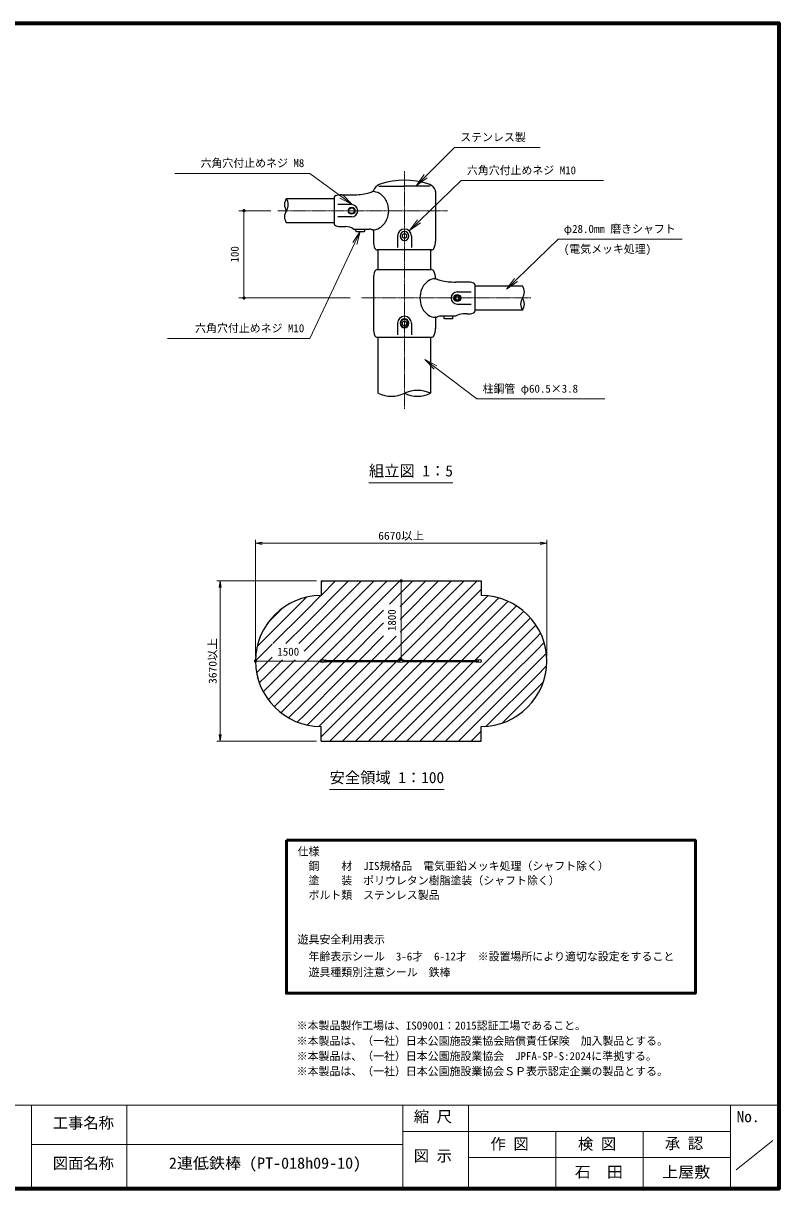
# Model space of a CAD drawing. Units: millimetres at full size, sheet at 1:30, with parts at other scales. Extents: x 450 to 12150, y 450 to 8460.
# Drawn here: x 6962 to 12150, y 450 to 8460 of the extents above; entities that cross this region are included whole.
import ezdxf
from ezdxf.enums import TextEntityAlignment as Align

# ---------------------------------------------------------------- set-up
doc = ezdxf.new("R2010")
doc.units = ezdxf.units.MM
doc.header["$LTSCALE"] = 30
doc.linetypes.add('USER2', pattern=[0.3, 0.2, -0.025, 0.05, -0.025])
doc.layers.add('D-BGD-TXT', color=7, linetype='Continuous')
doc.layers.add('D-MTR-TXT\u3000文字列、数量表示文字列', color=7, linetype='Continuous')
for name, color, linetype, lineweight in [('D-BMK\u3000構造物基準線(中心線等)', 2, 'USER2', 13), ('D-STR-DIM\u3000寸法線、寸法値', 7, 'Continuous', 13), ('D-STR-HTXT\u3000旗上げ', 7, 'Continuous', 13), ('D-STR-TXT\u3000文字列', 7, 'Continuous', 13), ('D-STR\u3000構造物外形線', 1, 'Continuous', 25), ('D-TTL', 7, 'Continuous', 70), ('D-TTL-FRAM', 7, 'Continuous', 13), ('D-TTL-FRAM\u3000タイトル枠、凡例図枠', 2, 'Continuous', 50), ('D-TTL-TXT', 7, 'Continuous', 13)]:
    doc.layers.add(name, color=color, linetype=linetype, lineweight=lineweight)
doc.styles.add('ＭＳ ゴシック', font='')
doc.styles.get('ＭＳ ゴシック').set_extended_font_data('MS Gothic')

# ---------------------------------------------------------------- blocks, each defined once
blk = doc.blocks.new('filled_dot')
at = {"color": 0, "linetype": 'Continuous', "lineweight": -2, "const_width": 1.25}
blk.add_lwpolyline([(-0.625, 0, 1), (0.625, 0, 1)], format="xyb", close=True, dxfattribs=at)
blk = doc.blocks.new('open_arrow')
at = {"color": 0, "linetype": 'Continuous', "lineweight": -2}
blk.add_lwpolyline([(7.5, 1.25), (0, 0), (7.5, -1.25)], dxfattribs=at)

msp = doc.modelspace()

# ---------------------------------------------------------------- linework, layer by layer
at = {"layer": 'D-BMK\u3000構造物基準線(中心線等)'}
for p, q in [((9579.64, 7444.44), (9579.64, 5808.84)), ((8710.75, 7171.98), (9875.45, 7171.98)), ((10448.53, 6571.98), (9283.83, 6571.98))]:
    msp.add_line(p, q, dxfattribs=at)
at = {"layer": 'D-STR-DIM\u3000寸法線、寸法値'}
for p, q in [((8662.75, 7171.98), (8441.54, 7171.98)), ((8477.54, 7171.98), (8477.54, 6571.98)), ((9205.77, 6571.98), (8441.54, 6571.98)), ((8556.64, 4106.89), (8556.64, 4908.75)), ((8556.64, 4886.25), (10557.64, 4886.25)), ((10557.64, 4106.89), (10557.64, 4908.75)), ((8976.64, 4627.39), (8291.23, 4627.39)), ((8313.73, 3526.39), (8313.73, 4627.39)), ((9557.14, 4627.39), (9557.14, 4087.39)), ((8556.64, 4076.89), (9006.64, 4076.89)), ((8976.64, 3526.39), (8291.23, 3526.39))]:
    msp.add_line(p, q, dxfattribs=at)
at = {"layer": 'D-STR-HTXT\u3000旗上げ'}
for points in [[(9661.6, 7346.08), (9924.27, 7606.15), (9936.27, 7606.15), (10511.52, 7606.15), (10223.9, 7606.15)], [(9217.23, 7216.92), (8930.27, 7428.54), (8918.27, 7428.54), (8002.28, 7428.54), (8460.28, 7428.54)], [(9615.42, 7036.35), (9969.92, 7379.21), (9981.92, 7379.21), (10947.78, 7379.21), (10464.85, 7379.21)], [(9276.64, 7027.98), (8930.27, 6293.64), (8918.27, 6293.64), (7952.05, 6293.64), (8435.16, 6293.64)], [(10281.11, 6633.46), (10635.61, 6976.32), (10647.61, 6976.32), (11486.43, 6976.32), (11147.86, 6976.32)], [(9720.26, 6148.83), (10077.32, 5878.12), (10089.32, 5878.12), (10956.96, 5878.12), (10523.14, 5878.12)]]:
    msp.add_lwpolyline(points, dxfattribs=at)
at = {"layer": 'D-STR-TXT\u3000文字列'}
for p, q in [((9335.36, 5301.56), (9912.86, 5301.56)), ((9064.67, 3193.21), (9852.17, 3193.21))]:
    msp.add_line(p, q, dxfattribs=at)
at = {"layer": 'D-STR\u3000構造物外形線'}
for p, q in [((9364.31, 7303.98), (9357.64, 7303.98)), ((9402.64, 7339.98), (9579.64, 7339.98)), ((9756.64, 7339.98), (9579.64, 7339.98)), ((9792.64, 7303.98), (9792.64, 6961.98)), ((8768.87, 7255.98), (9099.64, 7255.98)), ((9096.64, 7262.94), (9096.64, 7081.03)), ((9216.64, 7213.98), (9121.94, 7213.98)), ((9150.64, 7281.48), (9228.04, 7281.48)), ((9216.64, 7129.98), (9121.94, 7129.98)), ((9202.24, 7171.98), (9192.64, 7171.98)), ((9099.64, 7087.98), (8768.87, 7087.98)), ((9150.64, 7062.48), (9176.7, 7062.48)), ((9229.4, 7045.98), (9339.64, 7045.98)), ((9246.64, 7031.88), (9246.64, 7045.98)), ((9250.54, 7027.98), (9246.64, 7031.88)), ((9250.54, 7027.98), (9302.74, 7027.98)), ((9302.74, 7027.98), (9306.64, 7031.88)), ((9306.64, 7031.88), (9306.64, 7045.98)), ((9364.24, 7039.98), (9357.64, 7039.98)), ((9366.64, 7037.58), (9366.64, 6961.98)), ((9531.64, 6997.98), (9531.64, 6918.04)), ((9579.64, 7015.3), (9564.64, 7006.64)), ((9564.64, 7006.64), (9564.64, 6989.32)), ((9579.64, 6980.66), (9564.64, 6989.32)), ((9594.64, 7006.64), (9579.64, 7015.3)), ((9594.64, 6989.32), (9579.64, 6980.66)), ((9594.64, 7006.64), (9594.64, 6989.32)), ((9627.64, 6997.98), (9627.64, 6918.04)), ((9765.59, 6901.98), (9393.69, 6901.98)), ((9399.64, 6766.98), (9399.64, 6901.98)), ((9759.64, 6901.98), (9759.64, 6766.98)), ((9393.69, 6766.98), (9764.18, 6766.98)), ((9366.64, 6703.98), (9366.64, 6361.98)), ((9794.96, 6703.98), (9801.64, 6703.98)), ((10008.64, 6681.48), (9931.24, 6681.48)), ((10062.64, 6662.94), (10062.64, 6481.03)), ((10062.64, 6655.98), (10390.41, 6655.98)), ((9935.71, 6583.99), (9928.78, 6571.98)), ((9928.78, 6571.98), (9935.71, 6559.98)), ((9949.57, 6583.99), (9935.71, 6583.99)), ((9942.64, 6613.98), (10037.33, 6613.98)), ((9956.5, 6571.98), (9949.57, 6583.99)), ((9949.57, 6559.98), (9956.5, 6571.98)), ((9935.71, 6559.98), (9949.57, 6559.98)), ((9942.64, 6529.98), (10037.33, 6529.98)), ((9564.64, 6406.64), (9579.64, 6415.3)), ((9579.64, 6415.3), (9594.64, 6406.64)), ((9792.64, 6437.58), (9792.64, 6361.98)), ((9795.04, 6439.98), (9801.64, 6439.98)), ((9929.88, 6445.98), (9819.64, 6445.98)), ((9852.64, 6431.88), (9852.64, 6445.98)), ((9856.54, 6427.98), (9852.64, 6431.88)), ((9908.74, 6427.98), (9856.54, 6427.98)), ((9908.74, 6427.98), (9912.64, 6431.88)), ((9912.64, 6431.88), (9912.64, 6445.98)), ((10008.64, 6462.48), (9982.58, 6462.48)), ((10390.41, 6487.98), (10062.64, 6487.98)), ((9531.64, 6397.98), (9531.64, 6318.04)), ((9564.64, 6406.64), (9564.64, 6389.32)), ((9564.64, 6389.32), (9579.64, 6380.66)), ((9579.64, 6380.66), (9594.64, 6389.32)), ((9594.64, 6406.64), (9594.64, 6389.32)), ((9627.64, 6397.98), (9627.64, 6318.04)), ((9393.69, 6301.98), (9765.59, 6301.98)), ((9399.64, 5917.1), (9399.64, 6301.98)), ((9759.64, 6301.98), (9759.64, 5917.1)), ((8894.54, 4326.69), (9195.25, 4627.39)), ((8894.54, 4238.3), (9283.63, 4627.39)), ((8894.54, 4149.91), (9372.02, 4627.39)), ((8894.54, 4061.52), (9460.41, 4627.39)), ((8894.54, 3973.13), (9548.8, 4627.39)), ((9006.64, 4627.39), (9006.64, 4526.89)), ((9006.64, 4627.39), (10107.64, 4627.39)), ((9006.64, 4615.56), (9018.47, 4627.39)), ((9006.64, 4527.17), (9106.86, 4627.39)), ((9444.44, 4081.09), (9990.74, 4627.39)), ((9476.74, 4466.94), (9637.19, 4627.39)), ((9534.03, 4082.29), (10079.13, 4627.39)), ((9549.25, 4451.07), (9725.58, 4627.39)), ((9549.25, 4362.68), (9813.96, 4627.39)), ((9549.25, 4274.29), (9902.35, 4627.39)), ((9621.22, 4081.09), (10107.64, 4567.51)), ((10107.64, 4627.39), (10107.64, 4526.89)), ((8567.86, 4176.79), (8894.54, 4503.46)), ((8894.54, 4415.07), (9006.36, 4526.89)), ((8894.54, 4503.46), (8906.74, 4515.67)), ((9709.61, 4081.09), (10153.1, 4524.59)), ((9797.99, 4081.09), (10227.53, 4510.63)), ((9886.38, 4081.09), (10292.47, 4487.18)), ((8638.79, 4336.1), (8747.43, 4444.74)), ((8676.74, 4197.28), (8894.54, 4415.07)), ((9090.89, 4081.09), (9436.75, 4426.96)), ((9974.77, 4081.09), (10349.83, 4456.16)), ((10063.16, 4081.09), (10400.56, 4418.5)), ((8765.13, 4197.28), (8894.54, 4326.69)), ((9179.28, 4081.09), (9436.75, 4338.57)), ((10043.59, 3973.13), (10445.07, 4374.62)), ((9267.66, 4081.09), (9436.75, 4250.18)), ((9356.05, 4081.09), (9522.8, 4247.84)), ((10131.97, 3973.13), (10483.37, 4324.53)), ((10485.53, 4238.3), (10515.1, 4267.87)), ((8556.64, 4077.17), (8672.09, 4192.62)), ((8853.52, 4197.28), (8894.54, 4238.3)), ((10220.36, 3973.13), (10485.53, 4238.3)), ((10485.53, 4149.91), (10539.38, 4203.76)), ((8563.95, 3996.1), (8672.09, 4104.23)), ((8891.19, 4146.56), (8894.54, 4149.91)), ((10308.75, 3973.13), (10485.53, 4149.91)), ((10485.53, 4061.52), (10554.44, 4130.43)), ((8629.37, 3973.13), (8741.02, 4084.78)), ((8717.76, 3973.13), (8829.41, 4084.78)), ((8806.15, 3973.13), (8894.54, 4061.52)), ((8982.93, 3973.13), (9082.49, 4072.69)), ((9026.14, 4082.29), (9040.54, 4082.29)), ((9040.54, 4071.49), (9026.14, 4071.49)), ((9041.14, 4081.69), (9041.14, 4072.09)), ((9041.14, 4081.09), (9533.14, 4081.09)), ((9041.14, 4072.69), (9533.14, 4072.69)), ((9071.31, 3973.13), (9170.88, 4072.69)), ((9159.7, 3973.13), (9259.26, 4072.69)), ((9248.09, 3973.13), (9347.65, 4072.69)), ((9336.48, 3973.13), (9436.04, 4072.69)), ((9424.87, 3973.13), (9524.43, 4072.69)), ((9513.26, 3973.13), (9612.82, 4072.69)), ((9532.83, 4081.09), (9533.14, 4081.4)), ((9533.14, 4081.69), (9533.14, 4072.09)), ((9548.13, 4082.29), (9533.74, 4082.29)), ((9533.74, 4071.49), (9548.13, 4071.49)), ((9566.14, 4082.29), (9580.54, 4082.29)), ((9580.54, 4071.49), (9566.14, 4071.49)), ((9581.14, 4081.69), (9581.14, 4072.09)), ((9581.14, 4081.09), (10073.14, 4081.09)), ((9581.14, 4072.69), (10073.14, 4072.69)), ((9601.64, 3973.13), (9701.21, 4072.69)), ((9690.03, 3973.13), (9789.59, 4072.69)), ((9778.42, 3973.13), (9877.98, 4072.69)), ((9866.81, 3973.13), (9966.37, 4072.69)), ((9955.2, 3973.13), (10054.76, 4072.69)), ((10073.14, 4081.69), (10073.14, 4072.09)), ((10088.13, 4082.29), (10073.74, 4082.29)), ((10073.74, 4071.49), (10088.13, 4071.49)), ((10397.14, 3973.13), (10485.53, 4061.52)), ((10485.53, 3973.13), (10556.44, 4044.04)), ((8582.57, 3926.33), (8629.37, 3973.13)), ((8609.64, 3865.01), (8717.76, 3973.13)), ((8643.77, 3810.75), (8806.15, 3973.13)), ((8684.3, 3762.89), (8894.54, 3973.13)), ((8894.54, 3884.74), (8982.93, 3973.13)), ((8894.54, 3796.36), (9071.31, 3973.13)), ((8894.54, 3707.97), (9159.7, 3973.13)), ((8911.93, 3636.97), (9248.09, 3973.13)), ((8990.53, 3627.18), (9336.48, 3973.13)), ((9006.64, 3554.9), (9424.87, 3973.13)), ((9066.52, 3526.39), (9513.26, 3973.13)), ((9154.91, 3526.39), (9601.64, 3973.13)), ((9243.29, 3526.39), (9690.03, 3973.13)), ((9331.68, 3526.39), (9778.42, 3973.13)), ((9420.07, 3526.39), (9866.81, 3973.13)), ((9508.46, 3526.39), (9955.2, 3973.13)), ((9596.85, 3526.39), (10043.59, 3973.13)), ((9685.24, 3526.39), (10131.97, 3973.13)), ((9773.62, 3526.39), (10220.36, 3973.13)), ((9862.01, 3526.39), (10308.75, 3973.13)), ((9950.4, 3526.39), (10397.14, 3973.13)), ((10140.49, 3628.09), (10485.53, 3973.13)), ((10485.53, 3884.74), (10534.13, 3933.34)), ((8730.99, 3721.2), (8894.54, 3884.74)), ((10251.19, 3650.41), (10485.53, 3884.74)), ((8784.01, 3685.82), (8894.54, 3796.36)), ((8843.92, 3657.34), (8894.54, 3707.97)), ((9006.64, 3526.39), (9006.64, 3626.89)), ((10107.64, 3526.39), (10107.64, 3626.89)), ((9006.64, 3526.39), (10107.64, 3526.39)), ((10038.79, 3526.39), (10107.64, 3595.24))]:
    msp.add_line(p, q, dxfattribs=at)
for centre, radius in [((9216.64, 7171.98), 24), ((9216.64, 7171.98), 19.4), ((9942.64, 6571.98), 24), ((9942.64, 6571.98), 19.4), ((9017.14, 4076.89), 10.5), ((9557.14, 4076.89), 10.5), ((10097.14, 4076.89), 10.5)]:
    msp.add_circle(centre, radius, dxfattribs=at)
for centre, radius, start, end in [((9579.64, 6841.98), 540, 72.70877, 107.29123), ((9228.04, 7761.48), 480, 270, 282.0768), ((9309.64, 7380.11), 90, 282.0768, 302.23095), ((9357.28, 7202.46), 101.53, 59.62496, 89.79926), ((9364.31, 7306.38), 2.4, 270, 356.41668), ((9402.64, 7303.98), 36, 143.21339, 176.41668), ((9445.89, 7271.65), 90, 107.29123, 143.21339), ((9350, 7189.69), 116.22, 40.59638, 59.70935), ((9713.39, 7271.65), 90, 36.78661, 72.70877), ((9756.64, 7303.98), 36, 0, 36.78661), ((8831.81, 7213.98), 75.66, 146.2819, 213.7181), ((8705.94, 7213.98), 75.66, 326.2819, 33.7181), ((9108.64, 7262.94), 12, 107.71893, 180), ((9150.64, 7131.48), 150, 90, 107.71893), ((9216.64, 7171.98), 42, 270, 90), ((9337.08, 7178.55), 133.29, 23.18218, 40.62019), ((9322.32, 7172.28), 149.31, 359.88446, 23.16225), ((8831.81, 7129.98), 75.66, 146.2819, 213.7181), ((9322.32, 7171.68), 149.31, 336.83775, 0.11554), ((9108.64, 7081.03), 12, 180, 252.28107), ((9150.64, 7212.48), 150, 252.28107, 270), ((9176.7, 6972.48), 90, 55.22806, 90), ((9357.28, 7141.51), 101.53, 270.20074, 300.37504), ((9350, 7154.27), 116.22, 300.29065, 319.40362), ((9337.08, 7165.42), 133.29, 319.37981, 336.81782), ((9229.4, 7048.38), 2.4, 235.22806, 270), ((9339.64, 7015.98), 30, 53.1301, 90), ((9364.24, 7037.58), 2.4, 0, 90), ((9579.64, 6997.98), 48, 90, 180), ((9579.64, 6997.98), 30, 90, 270), ((9579.64, 6997.98), 48, 0, 90), ((9579.64, 6997.98), 30, 270, 90), ((9486.64, 6961.98), 120, 180, 204.31574), ((9393.69, 6919.98), 18, 204.31574, 270), ((9765.59, 6919.98), 18, 270, 335.68426), ((9672.64, 6961.98), 120, 335.68426, 0), ((9486.64, 6706.98), 120, 155.68426, 180), ((9393.69, 6748.98), 18, 90, 155.68426), ((9765.59, 6748.98), 18, 24.31574, 90), ((9672.64, 6706.98), 120, 359.71914, 24.31574), ((9822.88, 6580.99), 135.1, 141.37553, 158.26662), ((9803.88, 6596.29), 110.71, 122.12583, 141.42525), ((9793.17, 6613.83), 90.16, 90.33444, 122.28359), ((9794.96, 6706.38), 2.4, 183.58332, 270), ((9849.64, 6780.11), 90, 237.76905, 257.9232), ((9931.24, 7161.48), 480, 257.9232, 270), ((10008.64, 6531.48), 150, 72.28107, 90), ((10050.64, 6662.94), 12, 0, 72.28107), ((10327.47, 6613.98), 75.66, 326.2819, 33.7181), ((9844.57, 6572.4), 158.43, 158.2837, 180.14906), ((9844.57, 6571.57), 158.43, 179.85094, 201.7163), ((9942.64, 6571.98), 42, 90, 270), ((10453.34, 6529.98), 75.66, 146.2819, 213.7181), ((10327.47, 6529.98), 75.66, 326.2819, 33.7181), ((9822.88, 6562.98), 135.1, 201.73338, 218.62447), ((9579.64, 6397.98), 48, 90, 180), ((9579.64, 6397.98), 30, 90, 270), ((9579.64, 6397.98), 26.1, 90, 270), ((9579.64, 6397.98), 48, 0, 90), ((9579.64, 6397.98), 30, 270, 90), ((9579.64, 6397.98), 26.1, 270, 90), ((9803.88, 6547.68), 110.71, 218.57475, 237.87417), ((9793.17, 6530.14), 90.16, 237.71641, 269.66556), ((9795.04, 6437.58), 2.4, 90, 180), ((9819.64, 6415.98), 30, 90, 126.8699), ((9929.88, 6448.38), 2.4, 270, 304.77194), ((9982.58, 6372.48), 90, 90, 124.77194), ((10008.64, 6612.48), 150, 270, 287.71893), ((10050.64, 6481.03), 12, 287.71893, 0), ((9486.64, 6361.98), 120, 180, 204.31574), ((9672.64, 6361.98), 120, 335.68426, 0), ((9393.69, 6319.98), 18, 204.31574, 270), ((9765.59, 6319.98), 18, 270, 335.68426), ((9669.64, 5724.39), 212.69, 64.96626, 115.03374), ((9489.64, 6109.81), 212.69, 244.96626, 295.03374), ((9669.64, 6109.81), 212.69, 244.96626, 295.03374), ((9006.64, 4076.89), 450, 90, 270), ((10107.64, 4076.89), 450, 270, 90), ((9040.54, 4081.69), 0.6, 0, 90), ((9040.54, 4072.09), 0.6, 270, 0), ((9533.74, 4081.69), 0.6, 90, 180), ((9533.74, 4072.09), 0.6, 180, 270), ((9580.54, 4081.69), 0.6, 0, 90), ((9580.54, 4072.09), 0.6, 270, 0), ((10073.74, 4081.69), 0.6, 90, 180), ((10073.74, 4072.09), 0.6, 180, 270)]:
    msp.add_arc(centre, radius, start, end, dxfattribs=at)
at = {"layer": 'D-TTL'}
msp.add_lwpolyline([(450, 450), (450, 8460), (12150, 8460), (12150, 450)], close=True, dxfattribs=at)
at = {"layer": 'D-TTL-FRAM'}
for p, q in [((450, 1023.66), (12150, 1023.66)), ((9568.84, 1023.66), (9568.84, 450)), ((10018.84, 1023.66), (10018.84, 450)), ((11818.84, 1023.66), (11818.84, 450)), ((10018.84, 843.66), (9568.84, 843.66)), ((10018.84, 843.66), (11818.84, 843.66)), ((10618.84, 450), (10618.84, 843.66)), ((11218.84, 843.66), (11218.84, 450)), ((9568.84, 753.66), (7018.84, 753.66)), ((11857.99, 580.41), (12109.99, 782.01)), ((11818.84, 663.66), (10018.84, 663.66))]:
    msp.add_line(p, q, dxfattribs=at)
at = {"layer": 'D-TTL-FRAM\u3000タイトル枠、凡例図枠'}
msp.add_lwpolyline([(8769.23, 2844.45), (11578.51, 2844.45), (11578.51, 1793.84), (8769.23, 1793.84)], close=True, dxfattribs=at)
at = {"layer": 'D-TTL-TXT'}
for p, q in [((7018.84, 1023.66), (7018.84, 450)), ((7673.94, 450), (7673.94, 1023.66))]:
    msp.add_line(p, q, dxfattribs=at)

# ---------------------------------------------------------------- block references
at = {"layer": 'D-STR-DIM\u3000寸法線、寸法値'}
for name, p, xscale, yscale, rotation in [('filled_dot', (8477.54, 7171.98), 9, 9, 270), ('filled_dot', (8477.54, 6571.98), 9, 9, 90), ('open_arrow', (10557.64, 4886.25), 6, 6, 180), ('open_arrow', (8313.73, 4627.39), 6, 6, 270), ('filled_dot', (9557.14, 4627.39), 9, 9, 270), ('filled_dot', (9006.64, 4076.89), 9, 9, 180), ('filled_dot', (9557.14, 4087.39), 9, 9, 90), ('open_arrow', (8313.73, 3526.39), 6, 6, 90)]:
    msp.add_blockref(name, p, dxfattribs=dict(at, xscale=xscale, yscale=yscale, rotation=rotation))
for name, p, xscale, yscale in [('open_arrow', (8556.64, 4886.25), 6, 6), ('filled_dot', (8556.64, 4076.89), 9, 9)]:
    msp.add_blockref(name, p, dxfattribs=dict(at, xscale=xscale, yscale=yscale))
at = {"layer": 'D-STR-HTXT\u3000旗上げ', "xscale": 12, "yscale": 12}
for p, rotation in [((9661.6, 7346.08), 44.7), ((9217.23, 7216.92), 143.6), ((9615.42, 7036.35), 44), ((9276.64, 7027.98), 244.7), ((10281.11, 6633.46), 44), ((9720.26, 6148.83), 322.8)]:
    msp.add_blockref('open_arrow', p, dxfattribs=dict(at, rotation=rotation))

# ---------------------------------------------------------------- texts
at = {"layer": 'D-BGD-TXT', "style": 'ＭＳ ゴシック', "width": 1.05}
for s, p in [('2連低鉄棒 (PT-018h09-10)', (7961.54, 564.36)), ('石\u3000田', (10749.44, 503.18)), ('上屋敷', (11349.44, 503.18))]:
    msp.add_text(s, height=76.98, dxfattribs=at).set_placement(p, align=Align.BOTTOM_LEFT)
at = {"layer": 'D-MTR-TXT\u3000文字列、数量表示文字列', "style": 'ＭＳ ゴシック'}
for s, p in [('仕様', (8845.93, 2795.6)), ('\u3000鋼\u3000\u3000材\u3000JIS規格品\u3000電気亜鉛メッキ処理（シャフト除く）', (8845.93, 2695.6)), ('\u3000塗\u3000\u3000装\u3000ポリウレタン樹脂塗装（シャフト除く）', (8845.93, 2595.6)), ('\u3000ボルト類\u3000ステンレス製品', (8845.93, 2495.6))]:
    msp.add_text(s, height=54.99, dxfattribs=at).set_placement(p, align=Align.TOP_LEFT)
for s, p in [('遊具安全利用表示', (8845.93, 2118.66)), ('  年齢表示シール\u30003-6才\u30006-12才\u3000※設置場所により適切な設定をすること', (8845.93, 2002.06)), ('  遊具種類別注意シール\u3000鉄棒', (8845.93, 1893.65)), ('※本製品製作工場は、ISO9001：2015認証工場であること。', (8839.33, 1527.26)), ('※本製品は、（一社）日本公園施設業協会賠償責任保険\u3000加入製品とする。\u3000', (8839.33, 1421.57)), ('※本製品は、（一社）日本公園施設業協会\u3000JPFA-SP-S:2024に準拠する。', (8839.33, 1317.2)), ('※本製品は、（一社）日本公園施設業協会ＳＰ表示認定企業の製品とする。', (8839.33, 1212.82))]:
    msp.add_text(s, height=54.99, dxfattribs=at).set_placement(p, align=Align.BOTTOM_LEFT)
at = {"layer": 'D-STR-DIM\u3000寸法線、寸法値', "style": 'ＭＳ ゴシック'}
for s, p in [('100', (8413.41, 6871.98)), ('1800', (9493, 4357.39))]:
    msp.add_text(s, height=54.99, rotation=90, dxfattribs=at).set_placement(p, align=Align.MIDDLE_CENTER)
at = {"layer": 'D-STR-DIM\u3000寸法線、寸法値', "style": 'ＭＳ ゴシック', "width": 1.05}
msp.add_text('6670以上', height=54.99, dxfattribs=at).set_placement((9557.14, 4893.75), align=Align.BOTTOM_CENTER)
msp.add_text('3670以上', height=54.99, rotation=90, dxfattribs=at).set_placement((8306.23, 4076.89), align=Align.BOTTOM_CENTER)
at = {"layer": 'D-STR-DIM\u3000寸法線、寸法値', "style": 'ＭＳ ゴシック'}
msp.add_text('1500', height=54.99, dxfattribs=at).set_placement((8781.64, 4141.03), align=Align.MIDDLE_CENTER)
at = {"layer": 'D-STR-HTXT\u3000旗上げ', "style": 'ＭＳ ゴシック'}
for s, p in [('ステンレス製', (9962.9, 7632.78)), ('六角穴付止めネジ M10', (10008.55, 7405.84)), ('φ28.0mm 磨きシャフト', (10674.24, 7002.95)), ('(電気メッキ処理)', (10674.24, 6864.79)), ('柱鋼管 φ60.5×3.8', (10115.95, 5904.75))]:
    msp.add_text(s, height=54.99, dxfattribs=at).set_placement(p, align=Align.BOTTOM_LEFT)
for s, p in [('六角穴付止めネジ M8', (8891.64, 7455.17)), ('六角穴付止めネジ M10', (8891.64, 6320.27))]:
    msp.add_text(s, height=54.99, dxfattribs=at).set_placement(p, align=Align.BOTTOM_RIGHT)
at = {"layer": 'D-STR-TXT\u3000文字列', "style": 'ＭＳ ゴシック'}
for s, p in [('組立図 1：5', (9912.86, 5322.56)), ('安全領域 1：100', (9852.17, 3214.21))]:
    msp.add_text(s, height=76.98, dxfattribs=at).set_placement(p, align=Align.BOTTOM_RIGHT)
at = {"layer": 'D-TTL-TXT', "style": 'ＭＳ ゴシック'}
for s, p in [('縮 尺', (9643.7, 883.97)), ('No.', (11861.45, 883.97)), ('工事名称', (7164.24, 840.91)), ('作 図', (10170.93, 695.67)), ('検 図', (10771.35, 695.67)), ('承 認', (11368.7, 700.17)), ('図 示', (9643.7, 614.62)), ('図面名称', (7164.24, 563.1))]:
    msp.add_text(s, height=76.98, dxfattribs=at).set_placement(p, align=Align.BOTTOM_LEFT)

doc.saveas('drawing.dxf')
